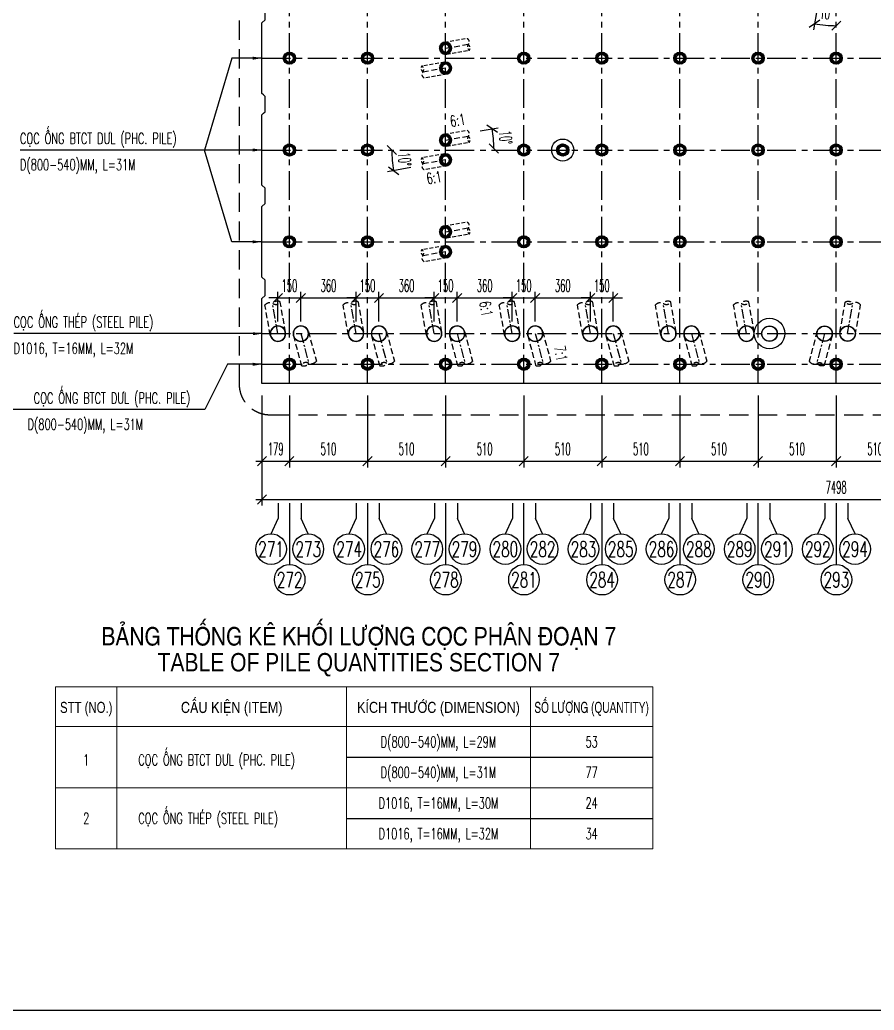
# Model space of a CAD drawing. Extents: x -687 to 941179, y -259 to 135874.
# Drawn here: x 877066 to 882645, y 108166 to 114637 of the extents above; entities that cross this region are included whole.
import ezdxf
from ezdxf.enums import TextEntityAlignment as Align

# ---------------------------------------------------------------- set-up
doc = ezdxf.new("R2010")
doc.units = 0
doc.header["$MEASUREMENT"] = 0
doc.header["$PDMODE"] = 3
doc.linetypes.add('CENTER', pattern=[2, 1.25, -0.25, 0.25, -0.25])
doc.linetypes.add('HIDDEN', pattern=[0.375, 0.25, -0.125])
doc.layers.get('0').update_dxf_attribs({"color": 6, "linetype": 'CONTINUOUS'})
doc.layers.get('DEFPOINTS').update_dxf_attribs({"linetype": 'CONTINUOUS'})
for name, color, linetype in [('Coc', 6, 'CONTINUOUS'), ('Hatch', 8, 'CONTINUOUS'), ('Hidden', 4, 'HIDDEN'), ('Khung', 1, 'CONTINUOUS'), ('Kich thuoc', 2, 'CONTINUOUS'), ('Net tim', 6, 'CONTINUOUS'), ('Net vang', 2, 'CONTINUOUS'), ('STT', 4, 'CONTINUOUS'), ('Text', 4, 'CONTINUOUS'), ('Tim', 8, 'CENTER'), ('vien', 3, 'CONTINUOUS')]:
    doc.layers.add(name, color=color, linetype=linetype)
doc.styles.add('Kichthuoc', font='romans.shx', dxfattribs={"width": 0.5})
doc.styles.get("Standard").update_dxf_attribs({"font": 'vnsimpleh.shx', "width": 0.65})
doc.styles.add('Ten', font='Vharialn.ttf')
doc.styles.add('thuong', font='vnsimple.shx', dxfattribs={"width": 0.7})
doc.dimstyles.new('Dim 400', dxfattribs={"dimscale": 400, "dimtxt": 0.2, "dimasz": 0.15, "dimexe": 0.1, "dimexo": 0.2, "dimgap": 0.1, "dimtad": 1, "dimdec": 0, "dimlfac": -1, "dimzin": 0, "dimdsep": 46, "dimtxsty": 'Kichthuoc', "dimblk": 'OBLIQUE', "dimcen": 0.1, "dimdle": 0.1, "dimclrd": 2, "dimclre": 2, "dimclrt": 4, "dimadec": 0, "dimazin": 0, "dimtfac": 1, "dimtdec": 0, "dimtix": 1, "dimtmove": 2, "dimatfit": 3, "dimfxl": 1, "dimtolj": 1, "dimtzin": 0, "dimarcsym": 0})
doc.dimstyles.new('Le 400', dxfattribs={"dimscale": 400, "dimtxt": 0.2, "dimasz": 0.15, "dimexe": 0.1, "dimexo": 0.2, "dimgap": 0.1, "dimtad": 1, "dimdec": 0, "dimzin": 0, "dimdsep": 46, "dimtxsty": 'Kichthuoc', "dimblk": 'ARCHTICK', "dimcen": 0, "dimdle": 0.1, "dimclrd": 4, "dimclre": 4, "dimclrt": 256, "dimadec": 0, "dimazin": 0, "dimtfac": 1, "dimtdec": 0, "dimtix": 1, "dimtmove": 2, "dimatfit": 3, "dimfxl": 1, "dimtolj": 1, "dimtzin": 0, "dimarcsym": 0})

# ---------------------------------------------------------------- blocks, each defined once
blk = doc.blocks.new('_Oblique')
at = {"color": 0, "linetype": 'ByBlock', "lineweight": -2}
blk.add_line((-0.5, -0.5), (0.5, 0.5), dxfattribs=at)
blk = doc.blocks.new('*D98')
at = {"layer": 'DEFPOINTS', "color": 0}
for p in [(878647.7, 112261.1), (886145.7, 112261.1), (886145.7, 111502.7)]:
    blk.add_point(p, dxfattribs=at)
at = {"layer": 'Kich thuoc', "color": 2, "lineweight": -2}
for p, q in [((878647.7, 112181.1), (878647.7, 111462.7)), ((886145.7, 112181.1), (886145.7, 111462.7)), ((878607.7, 111502.7), (886185.7, 111502.7))]:
    blk.add_line(p, q, dxfattribs=at)
at = {"layer": 'Kich thuoc', "color": 2, "lineweight": -2, "xscale": 60, "yscale": 60, "zscale": 60, "rotation": 180}
blk.add_blockref('_Oblique', (878647.7, 111502.7), dxfattribs=at)
at = {"layer": 'Kich thuoc', "color": 2, "lineweight": -2, "xscale": 60, "yscale": 60, "zscale": 60}
blk.add_blockref('_Oblique', (886145.7, 111502.7), dxfattribs=at)
at = {"layer": 'Kich thuoc', "color": 4, "insert": (882396.7, 111582.7), "char_height": 80, "attachment_point": 5, "style": 'Kichthuoc'}
blk.add_mtext('\\A1;7498', dxfattribs=at)
blk = doc.blocks.new('*D90')
at = {"layer": 'DEFPOINTS', "color": 0}
for p in [(882396.7, 112261.1), (882906.7, 112261.1), (882906.7, 111752.7)]:
    blk.add_point(p, dxfattribs=at)
at = {"layer": 'Kich thuoc', "color": 2, "lineweight": -2}
for p, q in [((882396.7, 112181.1), (882396.7, 111712.7)), ((882906.7, 112181.1), (882906.7, 111712.7)), ((882356.7, 111752.7), (882946.7, 111752.7))]:
    blk.add_line(p, q, dxfattribs=at)
at = {"layer": 'Kich thuoc', "color": 2, "lineweight": -2, "xscale": 60, "yscale": 60, "zscale": 60, "rotation": 180}
blk.add_blockref('_Oblique', (882396.7, 111752.7), dxfattribs=at)
at = {"layer": 'Kich thuoc', "color": 2, "lineweight": -2, "xscale": 60, "yscale": 60, "zscale": 60}
blk.add_blockref('_Oblique', (882906.7, 111752.7), dxfattribs=at)
at = {"layer": 'Kich thuoc', "color": 4, "insert": (882651.7, 111832.7), "char_height": 80, "attachment_point": 5, "style": 'Kichthuoc'}
blk.add_mtext('\\A1;510', dxfattribs=at)
blk = doc.blocks.new('*D89')
at = {"layer": 'DEFPOINTS', "color": 0}
for p in [(881886.7, 112261.1), (882396.7, 112261.1), (882396.7, 111752.7)]:
    blk.add_point(p, dxfattribs=at)
at = {"layer": 'Kich thuoc', "color": 2, "lineweight": -2}
for p, q in [((881886.7, 112181.1), (881886.7, 111712.7)), ((882396.7, 112181.1), (882396.7, 111712.7)), ((881846.7, 111752.7), (882436.7, 111752.7))]:
    blk.add_line(p, q, dxfattribs=at)
at = {"layer": 'Kich thuoc', "color": 2, "lineweight": -2, "xscale": 60, "yscale": 60, "zscale": 60, "rotation": 180}
blk.add_blockref('_Oblique', (881886.7, 111752.7), dxfattribs=at)
at = {"layer": 'Kich thuoc', "color": 2, "lineweight": -2, "xscale": 60, "yscale": 60, "zscale": 60}
blk.add_blockref('_Oblique', (882396.7, 111752.7), dxfattribs=at)
at = {"layer": 'Kich thuoc', "color": 4, "insert": (882141.7, 111832.7), "char_height": 80, "attachment_point": 5, "style": 'Kichthuoc'}
blk.add_mtext('\\A1;510', dxfattribs=at)
blk = doc.blocks.new('*D88')
at = {"layer": 'DEFPOINTS', "color": 0}
for p in [(881376.7, 112261.1), (881886.7, 112261.1), (881886.7, 111752.7)]:
    blk.add_point(p, dxfattribs=at)
at = {"layer": 'Kich thuoc', "color": 2, "lineweight": -2}
for p, q in [((881376.7, 112181.1), (881376.7, 111712.7)), ((881886.7, 112181.1), (881886.7, 111712.7)), ((881336.7, 111752.7), (881926.7, 111752.7))]:
    blk.add_line(p, q, dxfattribs=at)
at = {"layer": 'Kich thuoc', "color": 2, "lineweight": -2, "xscale": 60, "yscale": 60, "zscale": 60, "rotation": 180}
blk.add_blockref('_Oblique', (881376.7, 111752.7), dxfattribs=at)
at = {"layer": 'Kich thuoc', "color": 2, "lineweight": -2, "xscale": 60, "yscale": 60, "zscale": 60}
blk.add_blockref('_Oblique', (881886.7, 111752.7), dxfattribs=at)
at = {"layer": 'Kich thuoc', "color": 4, "insert": (881631.7, 111832.7), "char_height": 80, "attachment_point": 5, "style": 'Kichthuoc'}
blk.add_mtext('\\A1;510', dxfattribs=at)
blk = doc.blocks.new('*D87')
at = {"layer": 'DEFPOINTS', "color": 0}
for p in [(880866.7, 112261.1), (881376.7, 112261.1), (881376.7, 111752.7)]:
    blk.add_point(p, dxfattribs=at)
at = {"layer": 'Kich thuoc', "color": 2, "lineweight": -2}
for p, q in [((880866.7, 112181.1), (880866.7, 111712.7)), ((881376.7, 112181.1), (881376.7, 111712.7)), ((880826.7, 111752.7), (881416.7, 111752.7))]:
    blk.add_line(p, q, dxfattribs=at)
at = {"layer": 'Kich thuoc', "color": 2, "lineweight": -2, "xscale": 60, "yscale": 60, "zscale": 60, "rotation": 180}
blk.add_blockref('_Oblique', (880866.7, 111752.7), dxfattribs=at)
at = {"layer": 'Kich thuoc', "color": 2, "lineweight": -2, "xscale": 60, "yscale": 60, "zscale": 60}
blk.add_blockref('_Oblique', (881376.7, 111752.7), dxfattribs=at)
at = {"layer": 'Kich thuoc', "color": 4, "insert": (881121.7, 111832.7), "char_height": 80, "attachment_point": 5, "style": 'Kichthuoc'}
blk.add_mtext('\\A1;510', dxfattribs=at)
blk = doc.blocks.new('*D86')
at = {"layer": 'DEFPOINTS', "color": 0}
for p in [(880356.7, 112261.1), (880866.7, 112261.1), (880866.7, 111752.7)]:
    blk.add_point(p, dxfattribs=at)
at = {"layer": 'Kich thuoc', "color": 2, "lineweight": -2}
for p, q in [((880356.7, 112181.1), (880356.7, 111712.7)), ((880866.7, 112181.1), (880866.7, 111712.7)), ((880316.7, 111752.7), (880906.7, 111752.7))]:
    blk.add_line(p, q, dxfattribs=at)
at = {"layer": 'Kich thuoc', "color": 2, "lineweight": -2, "xscale": 60, "yscale": 60, "zscale": 60, "rotation": 180}
blk.add_blockref('_Oblique', (880356.7, 111752.7), dxfattribs=at)
at = {"layer": 'Kich thuoc', "color": 2, "lineweight": -2, "xscale": 60, "yscale": 60, "zscale": 60}
blk.add_blockref('_Oblique', (880866.7, 111752.7), dxfattribs=at)
at = {"layer": 'Kich thuoc', "color": 4, "insert": (880611.7, 111832.7), "char_height": 80, "attachment_point": 5, "style": 'Kichthuoc'}
blk.add_mtext('\\A1;510', dxfattribs=at)
blk = doc.blocks.new('*D85')
at = {"layer": 'DEFPOINTS', "color": 0}
for p in [(879846.7, 112261.1), (880356.7, 112261.1), (880356.7, 111752.7)]:
    blk.add_point(p, dxfattribs=at)
at = {"layer": 'Kich thuoc', "color": 2, "lineweight": -2}
for p, q in [((879846.7, 112181.1), (879846.7, 111712.7)), ((880356.7, 112181.1), (880356.7, 111712.7)), ((879806.7, 111752.7), (880396.7, 111752.7))]:
    blk.add_line(p, q, dxfattribs=at)
at = {"layer": 'Kich thuoc', "color": 2, "lineweight": -2, "xscale": 60, "yscale": 60, "zscale": 60, "rotation": 180}
blk.add_blockref('_Oblique', (879846.7, 111752.7), dxfattribs=at)
at = {"layer": 'Kich thuoc', "color": 2, "lineweight": -2, "xscale": 60, "yscale": 60, "zscale": 60}
blk.add_blockref('_Oblique', (880356.7, 111752.7), dxfattribs=at)
at = {"layer": 'Kich thuoc', "color": 4, "insert": (880101.7, 111832.7), "char_height": 80, "attachment_point": 5, "style": 'Kichthuoc'}
blk.add_mtext('\\A1;510', dxfattribs=at)
blk = doc.blocks.new('*D84')
at = {"layer": 'DEFPOINTS', "color": 0}
for p in [(879336.7, 112261.1), (879846.7, 112261.1), (879846.7, 111752.7)]:
    blk.add_point(p, dxfattribs=at)
at = {"layer": 'Kich thuoc', "color": 2, "lineweight": -2}
for p, q in [((879336.7, 112181.1), (879336.7, 111712.7)), ((879846.7, 112181.1), (879846.7, 111712.7)), ((879296.7, 111752.7), (879886.7, 111752.7))]:
    blk.add_line(p, q, dxfattribs=at)
at = {"layer": 'Kich thuoc', "color": 2, "lineweight": -2, "xscale": 60, "yscale": 60, "zscale": 60, "rotation": 180}
blk.add_blockref('_Oblique', (879336.7, 111752.7), dxfattribs=at)
at = {"layer": 'Kich thuoc', "color": 2, "lineweight": -2, "xscale": 60, "yscale": 60, "zscale": 60}
blk.add_blockref('_Oblique', (879846.7, 111752.7), dxfattribs=at)
at = {"layer": 'Kich thuoc', "color": 4, "insert": (879591.7, 111832.7), "char_height": 80, "attachment_point": 5, "style": 'Kichthuoc'}
blk.add_mtext('\\A1;510', dxfattribs=at)
blk = doc.blocks.new('*D83')
at = {"layer": 'DEFPOINTS', "color": 0}
for p in [(878647.7, 112261.1), (878826.7, 112261.1), (878826.7, 111752.7)]:
    blk.add_point(p, dxfattribs=at)
at = {"layer": 'Kich thuoc', "color": 2, "lineweight": -2}
for p, q in [((878647.7, 112181.1), (878647.7, 111712.7)), ((878826.7, 112181.1), (878826.7, 111712.7)), ((878607.7, 111752.7), (878866.7, 111752.7))]:
    blk.add_line(p, q, dxfattribs=at)
at = {"layer": 'Kich thuoc', "color": 2, "lineweight": -2, "xscale": 60, "yscale": 60, "zscale": 60, "rotation": 180}
blk.add_blockref('_Oblique', (878647.7, 111752.7), dxfattribs=at)
at = {"layer": 'Kich thuoc', "color": 2, "lineweight": -2, "xscale": 60, "yscale": 60, "zscale": 60}
blk.add_blockref('_Oblique', (878826.7, 111752.7), dxfattribs=at)
at = {"layer": 'Kich thuoc', "color": 4, "insert": (878737.2, 111832.7), "char_height": 80, "attachment_point": 5, "style": 'Kichthuoc'}
blk.add_mtext('\\A1;179', dxfattribs=at)
blk = doc.blocks.new('*D82')
at = {"layer": 'DEFPOINTS', "color": 0}
for p in [(878826.7, 112261.1), (879336.7, 112261.1), (879336.7, 111752.7)]:
    blk.add_point(p, dxfattribs=at)
at = {"layer": 'Kich thuoc', "color": 2, "lineweight": -2}
for p, q in [((878826.7, 112181.1), (878826.7, 111712.7)), ((879336.7, 112181.1), (879336.7, 111712.7)), ((878786.7, 111752.7), (879376.7, 111752.7))]:
    blk.add_line(p, q, dxfattribs=at)
at = {"layer": 'Kich thuoc', "color": 2, "lineweight": -2, "xscale": 60, "yscale": 60, "zscale": 60, "rotation": 180}
blk.add_blockref('_Oblique', (878826.7, 111752.7), dxfattribs=at)
at = {"layer": 'Kich thuoc', "color": 2, "lineweight": -2, "xscale": 60, "yscale": 60, "zscale": 60}
blk.add_blockref('_Oblique', (879336.7, 111752.7), dxfattribs=at)
at = {"layer": 'Kich thuoc', "color": 4, "insert": (879081.7, 111832.7), "char_height": 80, "attachment_point": 5, "style": 'Kichthuoc'}
blk.add_mtext('\\A1;510', dxfattribs=at)
blk = doc.blocks.new('Coc ong D800')
at = {"layer": 'Hatch'}
h = blk.add_hatch(dxfattribs=at)
h.set_pattern_fill('ANSI31', color=256, scale=50, style=0)
h.set_pattern_definition([(45, (-821332.725, -122845.077), (-4.419417382, 4.419417382), [])])
h.paths.add_polyline_path([(-40, 0, 1), (40, 0, 1)])
h.paths.add_polyline_path([(25, 0, -1), (-25, 0, -1)], flags=16)
at = {"layer": 'Coc'}
blk.add_circle((0, 0), 40, dxfattribs=at)
at = {"layer": 'Net vang'}
blk.add_circle((0, 0), 25, dxfattribs=at)
blk = doc.blocks.new('_ArchTick')
at = {"color": 0, "linetype": 'ByBlock', "const_width": 0.15}
blk.add_lwpolyline([(-0.5, -0.5), (0.5, 0.5)], dxfattribs=at)
blk = doc.blocks.new('Coc thep D1000 xien')
at = {"layer": 'Coc', "color": 181, "linetype": 'HIDDEN', "ltscale": 150}
for p, q in [((-50, 8.8), (-84.8, -188.1)), ((50, -8.8), (15.3, -205.8))]:
    blk.add_line(p, q, dxfattribs=at)
at = {"layer": 'Coc'}
blk.add_circle((0, 0), 50.8, dxfattribs=at)
at = {"layer": 'Coc', "color": 7}
blk.add_circle((0, 0), 49.2, dxfattribs=at)
at = {"layer": 'Coc', "color": 181, "linetype": 'HIDDEN', "ltscale": 150}
blk.add_open_spline([(-84.8, -188.1), (-77.3, -194.7), (-62.4, -207.7), (-33.2, -197.3), (-10.4, -185.6), (29.2, -208.2), (-15.5, -216), (-27.9, -203.4), (-34.2, -197)], degree=3, knots=[0, 0, 0, 0, 27.628937, 55.257873, 82.88681, 109.579338, 136.271866, 163.900803, 163.900803, 163.900803, 163.900803], dxfattribs=at)
at = {"layer": 'Tim', "ltscale": 50}
blk.add_line((0, 0), (-34.7, -197), dxfattribs=at)
blk = doc.blocks.new('*D372')
at = {"layer": 'DEFPOINTS', "color": 0}
for p in [(878901.7, 112819.5), (878751.7, 112586.1), (878901.7, 112586.1)]:
    blk.add_point(p, dxfattribs=at)
at = {"layer": 'Kich thuoc', "color": 2, "lineweight": -2}
for p, q in [((878751.7, 112666.1), (878751.7, 112859.5)), ((878901.7, 112666.1), (878901.7, 112859.5)), ((878751.7, 112819.5), (878691.7, 112819.5)), ((878751.7, 112819.5), (878901.7, 112819.5)), ((878901.7, 112819.5), (878961.7, 112819.5))]:
    blk.add_line(p, q, dxfattribs=at)
at = {"layer": 'Kich thuoc', "color": 2, "lineweight": -2, "xscale": 60, "yscale": 60, "zscale": 60}
blk.add_blockref('_Oblique', (878751.7, 112819.5), dxfattribs=at)
at = {"layer": 'Kich thuoc', "color": 2, "lineweight": -2, "xscale": 60, "yscale": 60, "zscale": 60, "rotation": 180}
blk.add_blockref('_Oblique', (878901.7, 112819.5), dxfattribs=at)
at = {"layer": 'Kich thuoc', "color": 4, "insert": (878826.7, 112899.5), "char_height": 80, "attachment_point": 5, "style": 'Kichthuoc'}
blk.add_mtext('\\A1;150', dxfattribs=at)
blk = doc.blocks.new('*D373')
at = {"layer": 'DEFPOINTS', "color": 0}
for p in [(879261.7, 112819.5), (878901.7, 112586.1), (879261.7, 112586.1)]:
    blk.add_point(p, dxfattribs=at)
at = {"layer": 'Kich thuoc', "color": 2, "lineweight": -2}
for p, q in [((878901.7, 112666.1), (878901.7, 112859.5)), ((879261.7, 112666.1), (879261.7, 112859.5)), ((878861.7, 112819.5), (879301.7, 112819.5))]:
    blk.add_line(p, q, dxfattribs=at)
at = {"layer": 'Kich thuoc', "color": 2, "lineweight": -2, "xscale": 60, "yscale": 60, "zscale": 60, "rotation": 180}
blk.add_blockref('_Oblique', (878901.7, 112819.5), dxfattribs=at)
at = {"layer": 'Kich thuoc', "color": 2, "lineweight": -2, "xscale": 60, "yscale": 60, "zscale": 60}
blk.add_blockref('_Oblique', (879261.7, 112819.5), dxfattribs=at)
at = {"layer": 'Kich thuoc', "color": 4, "insert": (879081.7, 112899.5), "char_height": 80, "attachment_point": 5, "style": 'Kichthuoc'}
blk.add_mtext('\\A1;360', dxfattribs=at)
blk = doc.blocks.new('*D374')
at = {"layer": 'DEFPOINTS', "color": 0}
for p in [(879411.7, 112819.5), (879261.7, 112586.1), (879411.7, 112586.1)]:
    blk.add_point(p, dxfattribs=at)
at = {"layer": 'Kich thuoc', "color": 2, "lineweight": -2}
for p, q in [((879261.7, 112666.1), (879261.7, 112859.5)), ((879411.7, 112666.1), (879411.7, 112859.5)), ((879261.7, 112819.5), (879201.7, 112819.5)), ((879261.7, 112819.5), (879411.7, 112819.5)), ((879411.7, 112819.5), (879471.7, 112819.5))]:
    blk.add_line(p, q, dxfattribs=at)
at = {"layer": 'Kich thuoc', "color": 2, "lineweight": -2, "xscale": 60, "yscale": 60, "zscale": 60}
blk.add_blockref('_Oblique', (879261.7, 112819.5), dxfattribs=at)
at = {"layer": 'Kich thuoc', "color": 2, "lineweight": -2, "xscale": 60, "yscale": 60, "zscale": 60, "rotation": 180}
blk.add_blockref('_Oblique', (879411.7, 112819.5), dxfattribs=at)
at = {"layer": 'Kich thuoc', "color": 4, "insert": (879336.7, 112899.5), "char_height": 80, "attachment_point": 5, "style": 'Kichthuoc'}
blk.add_mtext('\\A1;150', dxfattribs=at)
blk = doc.blocks.new('*D375')
at = {"layer": 'DEFPOINTS', "color": 0}
for p in [(879771.7, 112819.5), (879411.7, 112586.1), (879771.7, 112586.1)]:
    blk.add_point(p, dxfattribs=at)
at = {"layer": 'Kich thuoc', "color": 2, "lineweight": -2}
for p, q in [((879411.7, 112666.1), (879411.7, 112859.5)), ((879771.7, 112666.1), (879771.7, 112859.5)), ((879371.7, 112819.5), (879811.7, 112819.5))]:
    blk.add_line(p, q, dxfattribs=at)
at = {"layer": 'Kich thuoc', "color": 2, "lineweight": -2, "xscale": 60, "yscale": 60, "zscale": 60, "rotation": 180}
blk.add_blockref('_Oblique', (879411.7, 112819.5), dxfattribs=at)
at = {"layer": 'Kich thuoc', "color": 2, "lineweight": -2, "xscale": 60, "yscale": 60, "zscale": 60}
blk.add_blockref('_Oblique', (879771.7, 112819.5), dxfattribs=at)
at = {"layer": 'Kich thuoc', "color": 4, "insert": (879591.7, 112899.5), "char_height": 80, "attachment_point": 5, "style": 'Kichthuoc'}
blk.add_mtext('\\A1;360', dxfattribs=at)
blk = doc.blocks.new('*D376')
at = {"layer": 'DEFPOINTS', "color": 0}
for p in [(879921.7, 112819.5), (879771.7, 112586.1), (879921.7, 112586.1)]:
    blk.add_point(p, dxfattribs=at)
at = {"layer": 'Kich thuoc', "color": 2, "lineweight": -2}
for p, q in [((879771.7, 112666.1), (879771.7, 112859.5)), ((879921.7, 112666.1), (879921.7, 112859.5)), ((879771.7, 112819.5), (879711.7, 112819.5)), ((879771.7, 112819.5), (879921.7, 112819.5)), ((879921.7, 112819.5), (879981.7, 112819.5))]:
    blk.add_line(p, q, dxfattribs=at)
at = {"layer": 'Kich thuoc', "color": 2, "lineweight": -2, "xscale": 60, "yscale": 60, "zscale": 60}
blk.add_blockref('_Oblique', (879771.7, 112819.5), dxfattribs=at)
at = {"layer": 'Kich thuoc', "color": 2, "lineweight": -2, "xscale": 60, "yscale": 60, "zscale": 60, "rotation": 180}
blk.add_blockref('_Oblique', (879921.7, 112819.5), dxfattribs=at)
at = {"layer": 'Kich thuoc', "color": 4, "insert": (879846.7, 112899.5), "char_height": 80, "attachment_point": 5, "style": 'Kichthuoc'}
blk.add_mtext('\\A1;150', dxfattribs=at)
blk = doc.blocks.new('*D377')
at = {"layer": 'DEFPOINTS', "color": 0}
for p in [(880281.7, 112819.5), (879921.7, 112586.1), (880281.7, 112586.1)]:
    blk.add_point(p, dxfattribs=at)
at = {"layer": 'Kich thuoc', "color": 2, "lineweight": -2}
for p, q in [((879921.7, 112666.1), (879921.7, 112859.5)), ((880281.7, 112666.1), (880281.7, 112859.5)), ((879881.7, 112819.5), (880321.7, 112819.5))]:
    blk.add_line(p, q, dxfattribs=at)
at = {"layer": 'Kich thuoc', "color": 2, "lineweight": -2, "xscale": 60, "yscale": 60, "zscale": 60, "rotation": 180}
blk.add_blockref('_Oblique', (879921.7, 112819.5), dxfattribs=at)
at = {"layer": 'Kich thuoc', "color": 2, "lineweight": -2, "xscale": 60, "yscale": 60, "zscale": 60}
blk.add_blockref('_Oblique', (880281.7, 112819.5), dxfattribs=at)
at = {"layer": 'Kich thuoc', "color": 4, "insert": (880101.7, 112899.5), "char_height": 80, "attachment_point": 5, "style": 'Kichthuoc'}
blk.add_mtext('\\A1;360', dxfattribs=at)
blk = doc.blocks.new('*D378')
at = {"layer": 'DEFPOINTS', "color": 0}
for p in [(880431.7, 112819.5), (880281.7, 112586.1), (880431.7, 112586.1)]:
    blk.add_point(p, dxfattribs=at)
at = {"layer": 'Kich thuoc', "color": 2, "lineweight": -2}
for p, q in [((880281.7, 112666.1), (880281.7, 112859.5)), ((880431.7, 112666.1), (880431.7, 112859.5)), ((880281.7, 112819.5), (880221.7, 112819.5)), ((880281.7, 112819.5), (880431.7, 112819.5)), ((880431.7, 112819.5), (880491.7, 112819.5))]:
    blk.add_line(p, q, dxfattribs=at)
at = {"layer": 'Kich thuoc', "color": 2, "lineweight": -2, "xscale": 60, "yscale": 60, "zscale": 60}
blk.add_blockref('_Oblique', (880281.7, 112819.5), dxfattribs=at)
at = {"layer": 'Kich thuoc', "color": 2, "lineweight": -2, "xscale": 60, "yscale": 60, "zscale": 60, "rotation": 180}
blk.add_blockref('_Oblique', (880431.7, 112819.5), dxfattribs=at)
at = {"layer": 'Kich thuoc', "color": 4, "insert": (880356.7, 112899.5), "char_height": 80, "attachment_point": 5, "style": 'Kichthuoc'}
blk.add_mtext('\\A1;150', dxfattribs=at)
blk = doc.blocks.new('*D379')
at = {"layer": 'DEFPOINTS', "color": 0}
for p in [(880791.7, 112819.5), (880431.7, 112586.1), (880791.7, 112586.1)]:
    blk.add_point(p, dxfattribs=at)
at = {"layer": 'Kich thuoc', "color": 2, "lineweight": -2}
for p, q in [((880431.7, 112666.1), (880431.7, 112859.5)), ((880791.7, 112666.1), (880791.7, 112859.5)), ((880391.7, 112819.5), (880831.7, 112819.5))]:
    blk.add_line(p, q, dxfattribs=at)
at = {"layer": 'Kich thuoc', "color": 2, "lineweight": -2, "xscale": 60, "yscale": 60, "zscale": 60, "rotation": 180}
blk.add_blockref('_Oblique', (880431.7, 112819.5), dxfattribs=at)
at = {"layer": 'Kich thuoc', "color": 2, "lineweight": -2, "xscale": 60, "yscale": 60, "zscale": 60}
blk.add_blockref('_Oblique', (880791.7, 112819.5), dxfattribs=at)
at = {"layer": 'Kich thuoc', "color": 4, "insert": (880611.7, 112899.5), "char_height": 80, "attachment_point": 5, "style": 'Kichthuoc'}
blk.add_mtext('\\A1;360', dxfattribs=at)
blk = doc.blocks.new('*D380')
at = {"layer": 'DEFPOINTS', "color": 0}
for p in [(880941.7, 112819.5), (880791.7, 112586.1), (880941.7, 112586.1)]:
    blk.add_point(p, dxfattribs=at)
at = {"layer": 'Kich thuoc', "color": 2, "lineweight": -2}
for p, q in [((880791.7, 112666.1), (880791.7, 112859.5)), ((880941.7, 112666.1), (880941.7, 112859.5)), ((880791.7, 112819.5), (880731.7, 112819.5)), ((880791.7, 112819.5), (880941.7, 112819.5)), ((880941.7, 112819.5), (881001.7, 112819.5))]:
    blk.add_line(p, q, dxfattribs=at)
at = {"layer": 'Kich thuoc', "color": 2, "lineweight": -2, "xscale": 60, "yscale": 60, "zscale": 60}
blk.add_blockref('_Oblique', (880791.7, 112819.5), dxfattribs=at)
at = {"layer": 'Kich thuoc', "color": 2, "lineweight": -2, "xscale": 60, "yscale": 60, "zscale": 60, "rotation": 180}
blk.add_blockref('_Oblique', (880941.7, 112819.5), dxfattribs=at)
at = {"layer": 'Kich thuoc', "color": 4, "insert": (880866.7, 112899.5), "char_height": 80, "attachment_point": 5, "style": 'Kichthuoc'}
blk.add_mtext('\\A1;150', dxfattribs=at)
blk = doc.blocks.new('*D628')
at = {"layer": 'DEFPOINTS', "color": 0}
for p in [(882397.7, 117261.1), (882322.2, 114986.1), (882287.5, 114789.2), (882303, 114604), (882397.7, 112261.1)]:
    blk.add_point(p, dxfattribs=at)
at = {"layer": 'Text', "color": 2, "lineweight": -2}
blk.add_line((882273.6, 114710.4), (882249.1, 114571.5), dxfattribs=at)
blk.add_arc((882397.7, 115414.3), 815.8, 260, 270, dxfattribs=at)
at = {"layer": 'Text', "color": 2, "lineweight": -2, "xscale": 60, "yscale": 60, "zscale": 60}
for p, rotation in [((882256.1, 114610.9), 169.9999999999909), ((882397.7, 114598.5), 359.9999999999988)]:
    blk.add_blockref('_Oblique', p, dxfattribs=dict(at, rotation=rotation))
at = {"layer": 'Text', "color": 4, "insert": (882333.6, 114681.3), "char_height": 80, "attachment_point": 5, "rotation": 355, "style": 'Kichthuoc'}
blk.add_mtext('\\A1;10°', dxfattribs=at)
blk = doc.blocks.new('*D629')
at = {"layer": 'DEFPOINTS', "color": 0}
for p in [(882397.7, 117261.1), (882485.4, 115310.8), (882507.5, 115183.1), (882472.7, 114986.1), (882397.7, 112261.1)]:
    blk.add_point(p, dxfattribs=at)
at = {"layer": 'Text', "color": 2, "lineweight": -2}
blk.add_line((882521.3, 115261.9), (882535.8, 115343.8), dxfattribs=at)
blk.add_arc((882397.7, 114560.8), 755.1, 80, 90, dxfattribs=at)
at = {"layer": 'Text', "color": 2, "lineweight": -2, "xscale": 60, "yscale": 60, "zscale": 60}
for p, rotation in [((882397.7, 115315.9), 180.0000000000012), ((882528.8, 115304.4), 349.9999999999952)]:
    blk.add_blockref('_Oblique', p, dxfattribs=dict(at, rotation=rotation))
at = {"layer": 'Text', "color": 4, "insert": (882470.5, 115392.7), "char_height": 80, "attachment_point": 5, "rotation": 355, "style": 'Kichthuoc'}
blk.add_mtext('\\A1;10°', dxfattribs=at)
blk = doc.blocks.new('*D726')
at = {"layer": 'DEFPOINTS', "color": 0}
for p in [(873548.7, 113786.1), (881046.7, 113786.1), (879497, 113741), (879846.7, 113711.1), (879699, 113685.1)]:
    blk.add_point(p, dxfattribs=at)
at = {"layer": 'Kich thuoc', "color": 2, "lineweight": -2}
blk.add_line((879620.2, 113671.2), (879468.1, 113644.4), dxfattribs=at)
blk.add_arc((880272.1, 113786.1), 776.4, 180, 190, dxfattribs=at)
at = {"layer": 'Kich thuoc', "color": 2, "lineweight": -2, "xscale": 60, "yscale": 60, "zscale": 60}
for p, rotation in [((879495.7, 113786.1), 89.99999999999991), ((879507.5, 113651.3), 279.9999999989587)]:
    blk.add_blockref('_Oblique', p, dxfattribs=dict(at, rotation=rotation))
at = {"layer": 'Kich thuoc', "color": 4, "insert": (879578.4, 113725.4), "char_height": 80, "attachment_point": 5, "rotation": 275, "style": 'Kichthuoc'}
blk.add_mtext('\\A1;10°', dxfattribs=at)
blk = doc.blocks.new('*D727')
at = {"layer": 'DEFPOINTS', "color": 0}
for p in [(879994.4, 113897.2), (879846.7, 113871.1), (880160.5, 113839.2), (873548.7, 113796.1), (881046.7, 113796.1)]:
    blk.add_point(p, dxfattribs=at)
at = {"layer": 'Kich thuoc', "color": 2, "lineweight": -2}
blk.add_line((880073.2, 113911.1), (880189.9, 113931.6), dxfattribs=at)
blk.add_arc((879421.4, 113796.1), 740.4, 0, 10, dxfattribs=at)
at = {"layer": 'Kich thuoc', "color": 2, "lineweight": -2, "xscale": 60, "yscale": 60, "zscale": 60}
for p, rotation in [((880150.5, 113924.7), 99.99999999896254), ((880161.8, 113796.1), 270.0000000000001)]:
    blk.add_blockref('_Oblique', p, dxfattribs=dict(at, rotation=rotation))
at = {"layer": 'Kich thuoc', "color": 4, "insert": (880238.6, 113867.6), "char_height": 80, "attachment_point": 5, "rotation": 275, "style": 'Kichthuoc'}
blk.add_mtext('\\A1;10°', dxfattribs=at)
blk = doc.blocks.new('Coc ong D800 xien')
at = {"layer": 'Coc', "color": 181, "linetype": 'HIDDEN', "ltscale": 100}
for p, q in [((-40, 0), (-40, -150)), ((40, 0), (40, -150))]:
    blk.add_line(p, q, dxfattribs=at)
blk.add_open_spline([(-40, -150), (-33.3, -154), (-20, -162.1), (1.2, -150), (17.3, -137.9), (51.1, -150), (17.5, -162.1), (6.2, -154.1), (0.4, -150)], degree=3, knots=[0, 0, 0, 0, 21.755068, 43.510137, 65.265205, 86.282944, 107.300682, 129.055751, 129.055751, 129.055751, 129.055751], dxfattribs=at)
at = {"layer": 'Tim', "linetype": 'HIDDEN', "ltscale": 150}
blk.add_line((0, 0), (0, -150), dxfattribs=at)
at = {"layer": 'Coc'}
blk.add_blockref('Coc ong D800', (0, 0), dxfattribs=at)

msp = doc.modelspace()

# ---------------------------------------------------------------- linework, layer by layer
at = {"layer": 'Coc'}
msp.add_circle((881961.7, 112586.1), 50.8, dxfattribs=at)
at = {"layer": 'Coc', "color": 7}
msp.add_circle((881961.7, 112586.1), 49.2, dxfattribs=at)
at = {"layer": 'DEFPOINTS'}
msp.add_lwpolyline([(873979.2, 108165.8), (890779.2, 108165.8), (890779.2, 120045.8), (873979.2, 120045.8)], close=True, dxfattribs=at)
at = {"layer": 'Hidden', "linetype": 'HIDDEN', "ltscale": 500}
msp.add_lwpolyline([(878698.7, 112056.4), (882888.7, 112056.4, 0.414214), (883088.7, 112256.4), (883088.7, 117256.4, 0.414214), (882888.7, 117456.4), (878698.7, 117456.4, 0.414214), (878498.7, 117256.4), (878498.7, 112256.4, 0.414214)], format="xyb", close=True, dxfattribs=at)
at = {"layer": 'Khung', "lineweight": 0}
for p, q in [((877300, 109219), (877300, 110279.3)), ((877300, 110279.3), (881200, 110279.3)), ((881200, 109219), (881200, 110279.3)), ((877300, 110019), (881200, 110019)), ((877300, 109219), (881200, 109219))]:
    msp.add_line(p, q, dxfattribs=at)
at = {"layer": 'Khung'}
msp.add_lwpolyline([(886145.7, 112261.1), (878647.7, 112261.1), (878647.7, 112816.1), (878667.7, 112836.1), (878667.7, 112936.1), (878647.7, 112956.1), (878647.7, 113216.1), (878647.7, 113216.1), (878647.7, 113216.1), (878647.7, 113356.1), (878647.7, 113356.1), (878647.7, 113356.1), (878647.7, 113416.1), (878667.7, 113436.1), (878667.7, 113536.1), (878647.7, 113556.1), (878647.7, 114016.1), (878657.7, 114026.1), (878667.7, 114036.1), (878667.7, 114136.1), (878657.7, 114146.1), (878647.7, 114156.1), (878647.7, 114616.1), (878667.7, 114636.1), (878667.7, 114736.1)], dxfattribs=at)
at = {"layer": 'Net vang'}
for p, q in [((878450.2, 114386.1), (878271.8, 113786.1)), ((878450.2, 113786.1), (878271.8, 113786.1)), ((879200, 109819), (881200, 109819)), ((879200, 109419), (881200, 109419))]:
    msp.add_line(p, q, dxfattribs=at)
at = {"layer": 'Net vang', "lineweight": 0}
msp.add_line((877300, 109619), (881200, 109619), dxfattribs=at)
at = {"layer": 'Net vang'}
for centre, radius in [((880611.7, 113786.1), 71.9), ((881962, 112587.2), 99.8)]:
    msp.add_circle(centre, radius, dxfattribs=at)
at = {"layer": 'STT'}
for p, q in [((878753.5, 111478.6), (878753.5, 111378.6)), ((878828.5, 111078.6), (878828.5, 111478.6)), ((878903.5, 111478.6), (878903.5, 111378.6)), ((879263.5, 111478.6), (879263.5, 111378.6)), ((879338.5, 111078.6), (879338.5, 111478.6)), ((879413.5, 111478.6), (879413.5, 111378.6)), ((879773.5, 111478.6), (879773.5, 111378.6)), ((879848.5, 111078.6), (879848.5, 111478.6)), ((879923.5, 111478.6), (879923.5, 111378.6)), ((880283.5, 111478.6), (880283.5, 111378.6)), ((880358.5, 111078.6), (880358.5, 111478.6)), ((880433.5, 111478.6), (880433.5, 111378.6)), ((880793.5, 111478.6), (880793.5, 111378.6)), ((880868.5, 111078.6), (880868.5, 111478.6)), ((880943.5, 111478.6), (880943.5, 111378.6)), ((881303.5, 111478.6), (881303.5, 111378.6)), ((881378.5, 111078.6), (881378.5, 111478.6)), ((881453.5, 111478.6), (881453.5, 111378.6)), ((881813.5, 111478.6), (881813.5, 111378.6)), ((881888.5, 111078.6), (881888.5, 111478.6)), ((881963.5, 111478.6), (881963.5, 111378.6)), ((882323.5, 111478.6), (882323.5, 111378.6)), ((882398.5, 111078.6), (882398.5, 111478.6)), ((882473.5, 111478.6), (882473.5, 111378.6)), ((878706.8, 111278.6), (878753.5, 111378.6)), ((878950.1, 111278.6), (878903.5, 111378.6)), ((879216.8, 111278.6), (879263.5, 111378.6)), ((879460.1, 111278.6), (879413.5, 111378.6)), ((879726.8, 111278.6), (879773.5, 111378.6)), ((879970.1, 111278.6), (879923.5, 111378.6)), ((880236.8, 111278.6), (880283.5, 111378.6)), ((880480.1, 111278.6), (880433.5, 111378.6)), ((880746.8, 111278.6), (880793.5, 111378.6)), ((880990.1, 111278.6), (880943.5, 111378.6)), ((881256.8, 111278.6), (881303.5, 111378.6)), ((881500.1, 111278.6), (881453.5, 111378.6)), ((881766.8, 111278.6), (881813.5, 111378.6)), ((882010.1, 111278.6), (881963.5, 111378.6)), ((882276.8, 111278.6), (882323.5, 111378.6)), ((882520.1, 111278.6), (882473.5, 111378.6))]:
    msp.add_line(p, q, dxfattribs=at)
for centre in [(878706.8, 111178.6), (878950.1, 111178.6), (879216.8, 111178.6), (879460.1, 111178.6), (879726.8, 111178.6), (879970.1, 111178.6), (880236.8, 111178.6), (880480.1, 111178.6), (880746.8, 111178.6), (880990.1, 111178.6), (881256.8, 111178.6), (881500.1, 111178.6), (881766.8, 111178.6), (882010.1, 111178.6), (882276.8, 111178.6), (882520.1, 111178.6), (878828.5, 110978.6), (879338.5, 110978.6), (879848.5, 110978.6), (880358.5, 110978.6), (880868.5, 110978.6), (881378.5, 110978.6), (881888.5, 110978.6), (882398.5, 110978.6)]:
    msp.add_circle(centre, 100, dxfattribs=at)
at = {"layer": 'Tim', "ltscale": 150}
for p, q in [((878826.7, 112261.1), (878826.7, 117261.1)), ((879336.7, 112261.1), (879336.7, 117261.1)), ((879846.7, 112261.1), (879846.7, 117261.1)), ((880356.7, 112261.1), (880356.7, 117261.1)), ((880866.7, 112261.1), (880866.7, 117261.1)), ((881376.7, 112261.1), (881376.7, 117261.1)), ((881886.7, 112261.1), (881886.7, 117261.1)), ((882396.7, 112261.1), (882396.7, 117261.1)), ((878646.7, 114386.1), (886145.7, 114386.1)), ((878646.7, 113786.1), (886145.7, 113786.1)), ((878646.7, 113186.1), (886145.7, 113186.1)), ((878646.7, 112586.1), (886145.7, 112586.1)), ((878646.7, 112386.1), (886146.7, 112386.1))]:
    msp.add_line(p, q, dxfattribs=at)
at = {"layer": 'vien', "lineweight": 0}
for p, q in [((877700, 109219), (877700, 110279.3)), ((879200, 109219), (879200, 110279.3)), ((880400, 109219), (880400, 110279.3))]:
    msp.add_line(p, q, dxfattribs=at)

# ---------------------------------------------------------------- block references
at = {"layer": 'Coc', "xscale": -1}
for name, p, rotation in [('Coc ong D800 xien', (879846.7, 114451.1), 99.99999999878813), ('Coc ong D800 xien', (879846.7, 114321.1), 279.9999999987881), ('Coc ong D800 xien', (879846.7, 113851.1), 99.99999999878813), ('Coc ong D800 xien', (879846.7, 113721.1), 279.9999999987881), ('Coc ong D800 xien', (879846.7, 113251.1), 99.99999999878813), ('Coc ong D800 xien', (879846.7, 113121.1), 279.9999999987881), ('Coc thep D1000 xien', (878751.7, 112586.1), 180), ('Coc thep D1000 xien', (879261.7, 112586.1), 180), ('Coc thep D1000 xien', (879771.7, 112586.1), 180), ('Coc thep D1000 xien', (880281.7, 112586.1), 180), ('Coc thep D1000 xien', (880791.7, 112586.1), 180), ('Coc thep D1000 xien', (881301.7, 112586.1), 180), ('Coc thep D1000 xien', (881811.7, 112586.1), 180), ('Coc thep D1000 xien', (878901.7, 112586.1), 4.999999999873043), ('Coc thep D1000 xien', (879411.7, 112586.1), 4.999999999873043), ('Coc thep D1000 xien', (879921.7, 112586.1), 4.999999999873043), ('Coc thep D1000 xien', (880431.7, 112586.1), 4.999999999872564), ('Coc thep D1000 xien', (880941.7, 112586.1), 4.999999999872564), ('Coc thep D1000 xien', (881451.7, 112586.1), 4.999999999872564)]:
    msp.add_blockref(name, p, dxfattribs=dict(at, rotation=rotation))
at = {"layer": 'Coc'}
for p in [(878826.7, 114386.1), (879336.7, 114386.1), (880356.7, 114386.1), (880866.7, 114386.1), (881376.7, 114386.1), (881886.7, 114386.1), (882396.7, 114386.1), (878826.7, 113786.1), (879336.7, 113786.1), (880356.7, 113786.1), (880611.7, 113786.1), (880866.7, 113786.1), (881376.7, 113786.1), (881886.7, 113786.1), (882396.7, 113786.1), (878826.7, 113186.1), (879336.7, 113186.1), (880356.7, 113186.1), (880866.7, 113186.1), (881376.7, 113186.1), (881886.7, 113186.1), (882396.7, 113186.1), (878826.7, 112386.1), (879336.7, 112386.1), (879846.7, 112386.1), (880356.7, 112386.1), (880866.7, 112386.1), (881376.7, 112386.1), (881886.7, 112386.1), (882396.7, 112386.1)]:
    msp.add_blockref('Coc ong D800', p, dxfattribs=at)
for p, rotation in [((882471.7, 112586.1), 180), ((882321.2, 112586.1), 355.0000000001271)]:
    msp.add_blockref('Coc thep D1000 xien', p, dxfattribs=dict(at, rotation=rotation))

# ---------------------------------------------------------------- texts
at = {"layer": 'Net tim', "style": 'thuong', "width": 0.65}
for s, p in [('273', (878950.1, 111178.6)), ('276', (879460.1, 111178.6)), ('279', (879970.1, 111178.6)), ('282', (880480.1, 111178.6)), ('285', (880990.1, 111178.6)), ('288', (881500.1, 111178.6)), ('291', (882010.1, 111178.6)), ('294', (882520.1, 111178.6))]:
    msp.add_text(s, height=100, dxfattribs=at).set_placement(p, align=Align.MIDDLE)
at = {"layer": 'Net vang', "style": 'thuong', "width": 0.65}
for s, p in [('271', (878706.8, 111178.6)), ('274', (879216.8, 111178.6)), ('277', (879726.8, 111178.6)), ('280', (880236.8, 111178.6)), ('283', (880746.8, 111178.6)), ('286', (881256.8, 111178.6)), ('289', (881766.8, 111178.6)), ('292', (882276.8, 111178.6))]:
    msp.add_text(s, height=100, dxfattribs=at).set_placement(p, align=Align.MIDDLE)
at = {"layer": 'STT', "style": 'thuong', "width": 0.65}
for s, p in [('272', (878828.5, 110978.6)), ('275', (879338.5, 110978.6)), ('278', (879848.5, 110978.6)), ('281', (880358.5, 110978.6)), ('284', (880868.5, 110978.6)), ('287', (881378.5, 110978.6)), ('290', (881888.5, 110978.6)), ('293', (882398.5, 110978.6))]:
    msp.add_text(s, height=100, dxfattribs=at).set_placement(p, align=Align.MIDDLE)
at = {"layer": 'Text', "width": 0.65}
for s, rotation, p in [('6:1', 10, (879931.7, 113945.1)), ('6:1', 10, (879777.6, 113570.5)), ('6:1', 280, (880075.7, 112743)), ('7:1', 280, (880563.3, 112450.6))]:
    msp.add_text(s, height=72, rotation=rotation, dxfattribs=at).set_placement(p, align=Align.CENTER)
for s, p in [('cäc èng btct d\xadl (phc. pile)', (877067.6, 113825.6)), ('d(800-540)mm, l=31m', (877067.6, 113654.1)), ('cäc èng thÐp (steel pile)', (877025.8, 112625.6)), ('d1016, t=16mm, l=32m', (877025.8, 112454.1))]:
    msp.add_text(s, height=72, dxfattribs=at).set_placement(p)
for s, p in [('cäc èng btct d\xadl (phc. pile)', (878180.1, 112129.1)), ('d(800-540)mm, l=31m', (877871.6, 111957.6))]:
    msp.add_text(s, height=72, dxfattribs=at).set_placement(p, align=Align.RIGHT)
at = {"layer": 'Text', "style": 'Ten'}
for s, p in [('b¶ng thèng kª khèi l\xadîng cäc ph©n ®o¹n 7', (879279.7, 110549.1)), ('table of pile quantities section 7', (879279.7, 110379.3))]:
    msp.add_text(s, height=120, dxfattribs=at).set_placement(p, align=Align.CENTER)
at = {"layer": 'Text', "lineweight": 0, "style": 'Ten'}
for s, p in [('CÊu kiÖn (item)', (878450, 110108.3)), ('KÝch th\xadíc (dimension)', (879800, 110108.3))]:
    msp.add_text(s, height=72, dxfattribs=at).set_placement(p, align=Align.CENTER)
for s, width, p in [('Sè l\xadîng (quantity)', 0.8, (880800, 110108.3)), ('STT (no.)', 0.9, (877500, 110108.3))]:
    msp.add_text(s, height=72, dxfattribs=dict(at, width=width)).set_placement(p, align=Align.CENTER)
at = {"layer": 'Text', "lineweight": 0, "width": 0.65}
for s, p in [('d(800-540)mm, l=29m', (879800, 109883)), ('53', (880800, 109883)), ('1', (877500, 109764.6)), ('d(800-540)mm, l=31m', (879800, 109683)), ('77', (880800, 109683)), ('d1016, t=16mm, l=30m', (879800, 109483)), ('24', (880800, 109483)), ('2', (877500, 109383)), ('d1016, t=16mm, l=32m', (879800, 109283)), ('34', (880800, 109283))]:
    msp.add_text(s, height=72, dxfattribs=at).set_placement(p, align=Align.CENTER)
for s, p in [('cäc èng btct d\xadl (phc. pile) ', (877840.1, 109764.6)), ('cäc èng thÐp (steel pile)', (877840.1, 109383))]:
    msp.add_text(s, height=72, dxfattribs=at).set_placement(p)

# ---------------------------------------------------------------- dimensions: what is measured, and where the dimension line sits
at = {"layer": 'Kich thuoc'}
for base, line1, line2, picture, middle in [((880160.5, 113839.2), ((881046.7, 113796.1), (873548.7, 113796.1)), ((879846.7, 113871.1), (879994.4, 113897.2)), '*D727', (880238.6, 113867.6)), ((879497, 113741), ((879846.7, 113711.1), (879699, 113685.1)), ((881046.7, 113786.1), (873548.7, 113786.1)), '*D726', (879578.4, 113725.4))]:
    dim = msp.add_angular_dim_2l(base=base, line1=line1, line2=line2, dimstyle='Dim 400', dxfattribs=at)
    dim.commit()
    dim.dimension.update_dxf_attribs({"geometry": picture, "text_midpoint": middle})
for base, p1, p2, picture, middle in [((878901.7, 112819.5), (878751.7, 112586.1), (878901.7, 112586.1), '*D372', (878826.7, 112899.5)), ((879261.7, 112819.5), (878901.7, 112586.1), (879261.7, 112586.1), '*D373', (879081.7, 112899.5)), ((879411.7, 112819.5), (879261.7, 112586.1), (879411.7, 112586.1), '*D374', (879336.7, 112899.5)), ((879771.7, 112819.5), (879411.7, 112586.1), (879771.7, 112586.1), '*D375', (879591.7, 112899.5)), ((879921.7, 112819.5), (879771.7, 112586.1), (879921.7, 112586.1), '*D376', (879846.7, 112899.5)), ((880281.7, 112819.5), (879921.7, 112586.1), (880281.7, 112586.1), '*D377', (880101.7, 112899.5)), ((880431.7, 112819.5), (880281.7, 112586.1), (880431.7, 112586.1), '*D378', (880356.7, 112899.5)), ((880791.7, 112819.5), (880431.7, 112586.1), (880791.7, 112586.1), '*D379', (880611.7, 112899.5)), ((880941.7, 112819.5), (880791.7, 112586.1), (880941.7, 112586.1), '*D380', (880866.7, 112899.5)), ((886145.7, 111502.7), (878647.7, 112261.1), (886145.7, 112261.1), '*D98', (882396.7, 111582.7)), ((878826.7, 111752.7), (878647.7, 112261.1), (878826.7, 112261.1), '*D83', (878737.2, 111832.7)), ((879336.7, 111752.7), (878826.7, 112261.1), (879336.7, 112261.1), '*D82', (879081.7, 111832.7)), ((879846.7, 111752.7), (879336.7, 112261.1), (879846.7, 112261.1), '*D84', (879591.7, 111832.7)), ((880356.7, 111752.7), (879846.7, 112261.1), (880356.7, 112261.1), '*D85', (880101.7, 111832.7)), ((880866.7, 111752.7), (880356.7, 112261.1), (880866.7, 112261.1), '*D86', (880611.7, 111832.7)), ((881376.7, 111752.7), (880866.7, 112261.1), (881376.7, 112261.1), '*D87', (881121.7, 111832.7)), ((881886.7, 111752.7), (881376.7, 112261.1), (881886.7, 112261.1), '*D88', (881631.7, 111832.7)), ((882396.7, 111752.7), (881886.7, 112261.1), (882396.7, 112261.1), '*D89', (882141.7, 111832.7)), ((882906.7, 111752.7), (882396.7, 112261.1), (882906.7, 112261.1), '*D90', (882651.7, 111832.7))]:
    dim = msp.add_linear_dim(base=base, p1=p1, p2=p2, dimstyle='Dim 400', dxfattribs=at)
    dim.commit()
    dim.dimension.update_dxf_attribs({"geometry": picture, "text_midpoint": middle})
at = {"layer": 'Text'}
for base, line2, picture, middle in [((882303, 114604), ((882322.2, 114986.1), (882287.5, 114789.2)), '*D628', (882333.6, 114681.3)), ((882485.4, 115310.8), ((882472.7, 114986.1), (882507.5, 115183.1)), '*D629', (882470.5, 115392.7))]:
    dim = msp.add_angular_dim_2l(base=base, line1=((882397.7, 112261.1), (882397.7, 117261.1)), line2=line2, dimstyle='Dim 400', dxfattribs=at)
    dim.commit()
    dim.dimension.update_dxf_attribs({"geometry": picture, "text_midpoint": middle})

# ---------------------------------------------------------------- leaders
at = {"layer": 'Kich thuoc'}
for points, dimstyle, override in [([(878647.7, 114386.1), (878451.2, 114386.1)], 'Le 400', {"dimtad": 0, "dimclrd": 256}), ([(878646.7, 113186.1), (878451.2, 113186.1), (878272.8, 113786.1), (877067.9, 113786.1)], 'Dim 400', {"dimgap": 0.1, "dimtad": 0}), ([(878647.7, 113786.1), (878451.2, 113786.1)], 'Le 400', {"dimtad": 0, "dimclrd": 256}), ([(878648.7, 112586.1), (877026.8, 112586.1)], 'Le 400', {"dimtad": 0, "dimclrd": 256}), ([(878647.7, 112386.1), (878423.5, 112386.1), (878273.7, 112089.6), (877015.3, 112089.6)], 'Dim 400', {"dimgap": 0.1, "dimtad": 0})]:
    msp.add_leader(points, dimstyle=dimstyle, override=override, dxfattribs=at)

doc.saveas('drawing.dxf')
